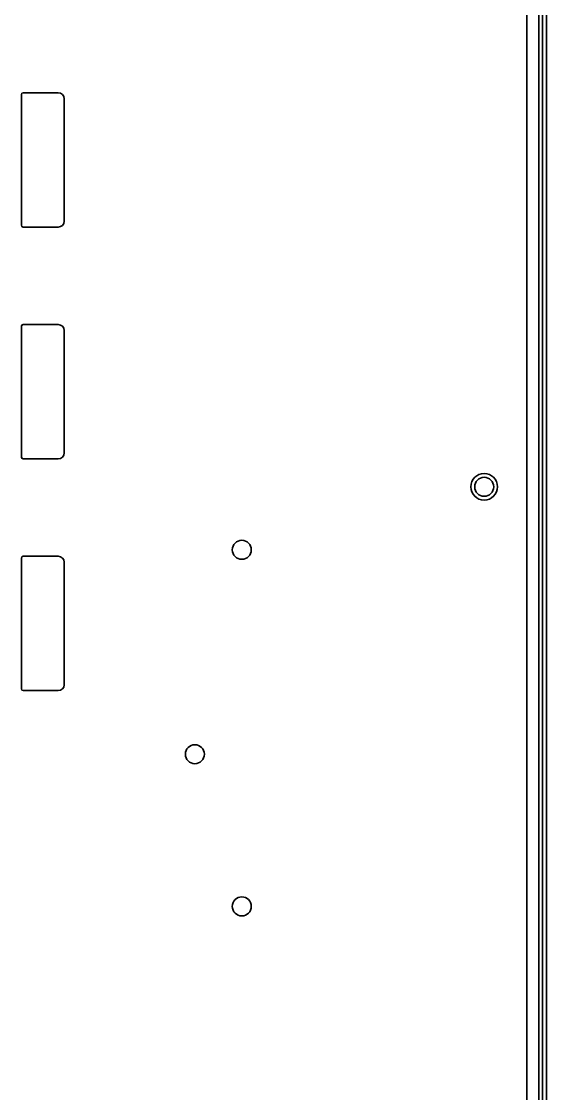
# Model space of a CAD drawing. Extents: x 6336 to 10269, y -393 to 3036.
# Drawn here: x 9091 to 9179.4, y 2596.6 to 2777 of the extents above; entities that cross this region are included whole.
import ezdxf

# ---------------------------------------------------------------- set-up
doc = ezdxf.new("R2010")
doc.units = 0
doc.header["$LTSCALE"] = 5
doc.layers.add('1', color=7, linetype='CONTINUOUS', true_color=0xffffff)

msp = doc.modelspace()

# ---------------------------------------------------------------- linework, layer by layer
at = {"layer": '1', "color": 7, "linetype": 'Continuous', "lineweight": 35}
for p, q in [((9178.07, 2899.73), (9178.07, 2264.33)), ((9179.37, 2249.53), (9179.37, 2898.93)), ((9178.68, 2895.93), (9178.68, 2252.53)), ((9176.07, 2853.71), (9176.07, 2359.74)), ((9090.97, 2764.73), (9090.97, 2742.73)), ((9097.17, 2765.03), (9091.27, 2765.03)), ((9098.17, 2743.43), (9098.17, 2764.03)), ((9091.27, 2742.43), (9097.17, 2742.43)), ((9097.17, 2726.03), (9091.27, 2726.03)), ((9090.97, 2725.73), (9090.97, 2703.73)), ((9098.17, 2704.43), (9098.17, 2725.03)), ((9091.27, 2703.43), (9097.17, 2703.43)), ((9090.97, 2686.73), (9090.97, 2664.73)), ((9097.17, 2687.03), (9091.27, 2687.03)), ((9098.17, 2665.43), (9098.17, 2686.03)), ((9091.27, 2664.43), (9097.17, 2664.43))]:
    msp.add_line(p, q, dxfattribs=at)
for centre, radius in [((9168.87, 2698.73), 2.25), ((9168.87, 2698.73), 1.6), ((9128.07, 2688.13), 1.6), ((9120.17, 2653.73), 1.6), ((9128.07, 2628.13), 1.6)]:
    msp.add_circle(centre, radius, dxfattribs=at)
for centre, radius, start, end in [((9091.27, 2764.73), 0.3, 90, 180), ((9097.17, 2764.03), 1, 0, 90), ((9091.27, 2742.73), 0.3, 180, 270), ((9097.17, 2743.43), 1, 270, 0), ((9091.27, 2725.73), 0.3, 90, 180), ((9097.17, 2725.03), 1, 0, 90), ((9097.17, 2704.43), 1, 270, 0), ((9091.27, 2703.73), 0.3, 180, 270), ((9091.27, 2686.73), 0.3, 90, 180), ((9097.17, 2686.03), 1, 0, 90), ((9091.27, 2664.73), 0.3, 180, 270), ((9097.17, 2665.43), 1, 270, 0)]:
    msp.add_arc(centre, radius, start, end, dxfattribs=at)

doc.saveas('drawing.dxf')
